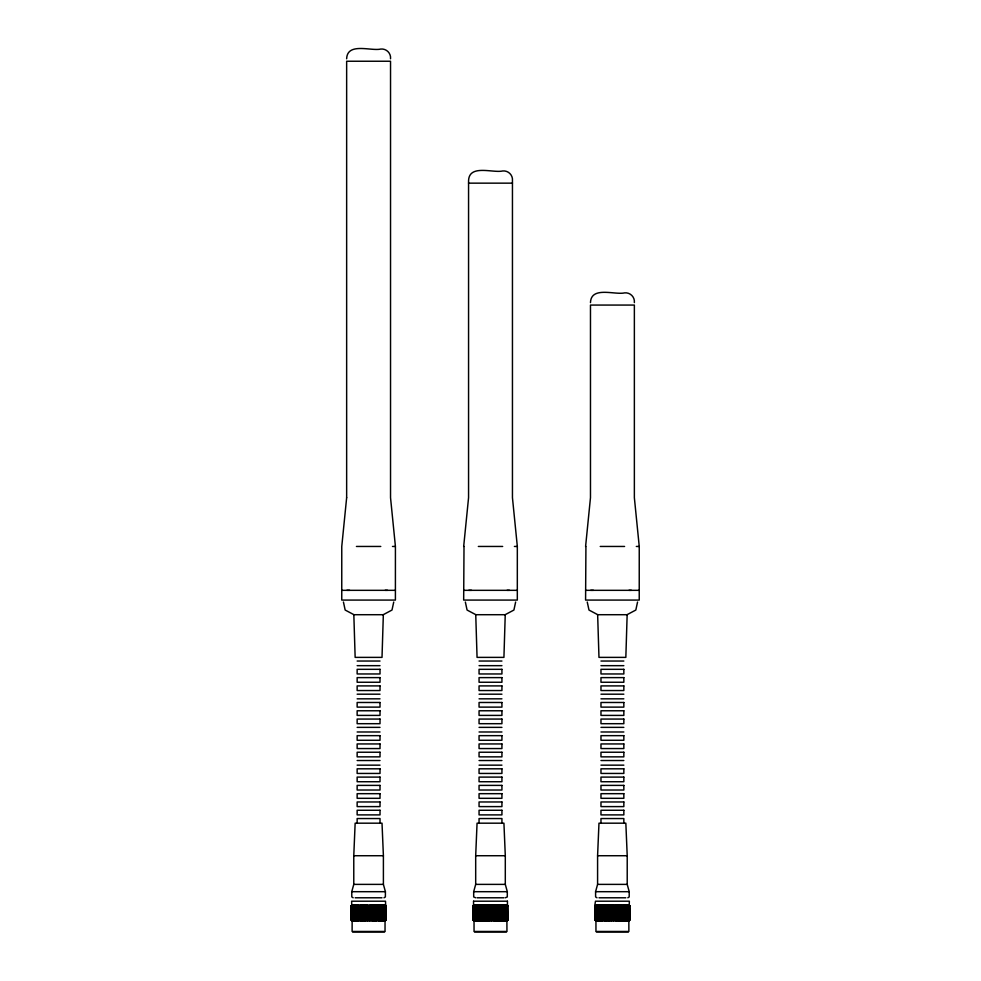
<?xml version="1.0" encoding="UTF-8"?>
<svg xmlns="http://www.w3.org/2000/svg" width="981" height="981" viewBox="0 0 981 981"><rect width="100%" height="100%" fill="white"/><g stroke="black" fill="none" stroke-linecap="round" stroke-linejoin="round"><path stroke-width="1.47" d="M356.115 905.132L357.624 905.5L356.876 905.5L357.072 920.975L357.109 905.132M476.705 905.132L477.183 920.975L476.815 920.374L477.257 919.761L478.973 920.975L478.789 905.5L479.059 919.761L480.543 920.975L480.788 905.855L480.089 905.132M596.62 905.132L596.252 919.761L597.981 920.975L597.441 919.761L599.097 920.975L599.17 919.761L600.887 920.975L600.703 905.5L601.451 905.5L599.943 905.132M360.493 920.374L360.959 920.975L360.309 920.374L360.518 905.132L361.082 919.761L356.876 919.761M481.818 905.132L483.756 905.5L482.86 905.5L482.983 919.761L482.26 920.975L480.788 919.761M352.792 905.132L352.424 919.761L354.153 920.975L353.761 905.5L353.81 919.761L355.269 920.975L354.791 905.132M476.251 920.068L477.183 920.975L475.724 919.761L476.202 905.5L475.527 905.855L477.122 905.132M599.035 905.132L597.441 905.855L597.637 919.761M353.172 897.787L351.787 896.941L351.762 891.692L353.773 884.384L353.773 855.726L355.147 823.182L382.014 823.182L383.399 855.726L383.399 884.384L385.41 891.692L385.374 896.941L383.988 897.787M475.662 897.787L473.7 896.941L473.676 891.692L475.687 884.384L475.687 855.726L477.06 823.182L503.927 823.182L505.301 855.726L505.301 884.384L507.312 891.692L507.287 896.941L505.325 897.787M597 897.787L595.614 896.941L595.577 891.692L597.588 884.384L597.588 855.726L598.974 823.182L625.841 823.182L627.215 855.726L627.215 884.384L629.226 891.692L629.201 896.941L627.815 897.787M361.082 919.761L363.767 919.761L364.822 920.975L366.244 919.761L367.544 920.975L367.176 905.132M487.017 905.132L486.735 920.975L487.802 919.761L489.458 920.975L490.316 919.761L493.185 919.761L494.252 920.975L493.97 905.132M355.208 905.132L353.614 905.855L354.018 905.132M385.006 905.132L385.594 919.761L383.007 920.975L383.142 905.132M475.527 905.855L475.932 905.132M506.282 905.132L506.65 919.761L503.805 920.975L504.283 905.132M628.833 905.132L629.422 919.761L626.834 920.975L626.969 905.132M597.846 905.132L597.576 905.5M376.851 920.374L376.643 905.132L376.091 919.761L380.297 919.761L380.101 920.975L382.063 919.761L381.891 920.975L383.546 919.761M499.17 905.132L497.232 905.5L498.127 905.5L498.005 919.761L498.728 920.975L499.905 919.761L502.198 919.761L502.014 920.975L503.731 919.761L503.805 920.975L504.222 920.374M621.083 905.132L619.146 905.5L620.041 905.5L619.906 919.761L620.63 920.975L621.807 919.761L624.112 919.761L623.916 920.975L625.878 919.761L625.719 920.975L627.374 919.761M346.649 58.799C347.213 41.999 371.235 51.368 380.751 49.05C386.342 48.449 391.137 53.207 390.536 58.799M590.476 302.626C591.04 285.827 615.062 295.195 624.578 292.878C630.17 292.277 634.965 297.022 634.364 302.626M463.682 546.454L468.562 497.686L468.562 180.712C469.126 163.913 493.149 173.281 502.664 170.964C508.256 170.363 513.051 175.121 512.45 180.712L512.45 497.686L517.33 546.454L517.318 600.078L463.67 600.078L464.013 546.454M585.596 546.454L590.476 497.686L590.476 305.066L634.364 305.066L634.364 497.686L639.244 546.454L639.232 600.078L585.583 600.078L585.927 546.454M485.57 905.855L485.337 919.761L482.983 919.761M607.484 905.855L607.251 919.761L600.691 919.761M359.181 919.761L359.218 905.5L358.874 919.761M364.92 920.374L364.822 920.975L365.104 905.132M486.834 920.374L486.735 920.975L485.337 919.761M607.251 919.761L608.649 920.975L609.716 919.761L617.221 919.761L617.282 905.5L617.552 919.761L619.906 919.761M501.965 905.132L503.964 905.855L503.866 905.132M625.878 919.761L626.197 905.132M354.337 920.068L355.269 920.975L355.343 919.761L357.072 920.975L356.434 920.374M382.369 905.132L382.063 919.761M374.742 905.132L374.313 920.975L376.091 919.761M493.602 920.068L495.65 919.761L496.227 920.975L498.005 919.761M381.045 905.132L379.537 905.5L380.285 905.5L380.297 919.761M500.347 905.132L502.198 905.5L502.198 919.761M624.872 905.132L623.364 905.5L624.112 905.5L624.112 919.761M491.677 920.374L491.53 920.975L491.898 905.132M384.589 919.761L384.736 905.855L383.485 905.132L383.007 920.975L383.534 920.068M505.485 920.374L504.921 920.975L505.448 920.068M627.35 920.068L626.834 920.975L627.399 920.374M506.65 919.761L506.037 920.975L507.962 919.761L507.385 905.132L473.565 905.132L472.977 919.761L474.093 920.975L506.932 920.975L508.17 919.761L506.895 920.975L506.956 931.46L474.056 931.46L474.031 920.975L472.817 919.761L472.817 905.855L473.602 905.132M378.727 920.374L378.531 920.975L378.985 905.132M374.509 920.374L374.313 920.975L373.736 919.761L366.759 920.068M496.423 920.374L496.227 920.975L496.656 905.132M474.461 905.132L474.951 920.975L473.48 919.761L474.031 905.5L473.516 905.855L474.706 905.132M369.837 920.374L369.616 920.975L369.984 905.132M375.76 919.761L375.318 905.5L376.226 905.5L374.08 905.132M608.882 920.374L608.649 920.975L608.931 905.132M358.175 905.132L358.972 905.855M480.984 905.855L482.664 905.512M500.69 920.374L500.445 920.975L500.899 905.132M355.343 919.761L354.963 905.193M485.46 905.855L485.681 919.761M606.246 905.132L607.595 905.855L607.595 919.761M502.198 905.855L502.959 905.132M613.726 920.374L613.444 920.975L613.812 905.132M502.198 905.5L501.929 919.761M393.737 602.027L391.995 610.047L383.215 614.707M515.638 602.027L513.909 610.047L505.129 614.707M637.552 602.027L635.823 610.047L627.031 614.707M352.154 905.132L351.676 919.761L352.486 920.975L351.112 919.761L351.652 905.132L385.508 905.132L386.256 905.855L386.256 919.761L384.981 920.975L352.142 920.975L352.118 931.46L385.03 931.46L385.043 920.975L386.256 919.761M618.471 920.374L618.14 920.975L618.57 905.132M626.05 920.374L625.719 920.975L625.78 905.132M351.063 919.761L352.179 920.975L351.639 901.208L385.508 901.208L386.048 919.761L384.675 920.975L385.594 919.761M629.876 919.761L628.502 920.975L629.422 919.761M622.714 920.374L622.359 920.975L622.812 905.132M498.323 905.512L500.69 905.193M620.237 905.512L623.842 905.855L623.842 919.761M596.252 919.761L597.098 920.975L595.492 919.761L595.663 905.5L595.393 919.761L596.313 920.975L594.94 919.761L595.516 905.132L629.336 905.132L630.084 905.855L630.084 919.761L628.809 920.975L629.925 919.761L629.299 905.132M355.257 905.855L356.557 905.193M480.886 905.855L481.082 919.761M386.073 905.855L385.165 905.132L384.675 920.975L385.41 920.068M507.116 920.374L506.588 920.975L506.919 905.132M629.103 920.374L628.502 920.975L629.238 920.068M352.473 905.855L353.65 905.193L353.123 905.512M474.485 905.855L475.564 905.193L476.067 920.975L474.338 919.761M476.876 905.193L477.257 905.855L479.022 905.132M598.618 905.132L599.17 905.855L600.924 905.132M372.743 905.132L370.56 905.5L371.529 905.5L371.272 919.761M494.657 905.132L492.462 905.5L493.443 905.5L493.185 919.761M614.744 919.761L615.357 905.5L615.099 919.761M380.027 919.761L380.027 905.855L378.776 905.193L378.286 919.761M628.404 920.374L627.705 920.975M376.201 920.975L376.385 920.068M498.704 920.374L498.115 920.975L498.642 905.193M620.617 920.374L620.029 920.975L620.556 905.193M386.109 919.761L384.981 920.975L385.545 920.374M507.766 920.068L507.962 905.855L507.116 905.193L507.41 919.761M498.115 920.975L498.299 920.068M620.029 920.975L620.2 920.068M502.542 920.374L502.014 920.975L502.346 920.068M624.456 920.374L623.916 920.975L624.394 905.132M351.112 905.855L351.958 905.193M472.989 905.855L474.068 905.132M594.915 905.855L595.982 905.132M596.301 905.855L597.478 905.193L597.981 920.975L597.478 920.374M376.41 905.512L377.256 905.132M351.689 905.132L350.904 905.855L350.904 919.761L352.179 920.975L351.554 920.374M629.434 920.374L628.809 920.975L629.348 901.208L595.479 901.208L594.731 905.855L594.731 919.761L596.007 920.975L628.846 920.975L628.87 931.46L595.957 931.46L595.945 920.975L594.731 919.761M385.496 919.761L385.594 905.855L384.515 905.193L383.89 920.975L385.043 920.068M506.527 905.132L505.791 920.975L506.956 920.068M598.925 905.855L599.722 920.068M383.89 920.975L384.564 920.374M505.791 920.975L506.478 920.374M374.521 905.193L373.393 905.855L372.057 905.132M497.674 919.761L497.674 905.855L494.105 905.193M619.587 919.761L619.587 905.855L615.884 905.132M352.118 905.5L351.603 905.855L352.559 905.132M595.945 920.068L596.865 920.975L596.374 905.132L595.393 905.855L595.823 905.132L596.313 920.975L595.577 920.068M474.031 905.5L473.418 920.068M609.716 919.761L609.459 905.5L610.427 905.5L608.245 905.132M602.003 905.132L604.897 905.855L604.897 919.761M616.571 905.132L615.099 905.855L613.113 905.132M382.823 920.068L382.185 920.374L381.952 905.132M364.417 905.132L370.916 905.855L370.916 919.761M489.09 905.132L492.83 905.855L492.83 919.761M611.004 905.132L612.23 905.855L613.615 905.193M489.789 905.132L488.158 905.855L486.331 905.132M611.703 905.132L610.072 905.855L610.072 919.761M381.266 920.068L382.063 905.855L380.064 905.132M364.969 905.193L363.436 905.855L362.418 905.132M486.883 905.193L485.337 905.855L484.332 905.132M608.796 905.193L607.251 905.855M359.181 905.855L360.75 905.512M363.08 905.132L361.082 905.855M484.994 905.132L483.314 905.855L483.314 919.761M606.908 905.132L604.774 905.5L605.228 919.761M358.739 905.132L357.145 905.855L357.145 919.761M480.653 905.132L479.059 905.855L478.029 905.132M602.555 905.132L600.961 905.855L600.961 919.761M385.153 590.329L387.544 590.329M507.054 590.329L509.458 590.329M628.968 590.329L631.372 590.329M349.616 590.329L346.882 590.329M471.53 590.329L468.795 590.329M593.444 590.329L590.709 590.329M516.987 590.329L463.67 590.329M638.901 590.329L585.583 590.329M468.562 183.153L512.45 183.153M356.422 546.454L380.775 546.454M392.486 546.454L395.085 546.454M478.336 546.454L502.677 546.454M514.4 546.454L516.999 546.454M600.237 546.454L624.59 546.454M636.313 546.454L638.913 546.454M341.756 590.329L395.417 590.329M357.145 661.035L380.015 661.035M479.059 661.035L501.929 661.035M600.973 661.035L623.842 661.035M357.145 665.67L380.015 665.67M479.059 665.67L501.929 665.67M600.973 665.67L623.842 665.67M357.145 694.192L380.015 694.192M479.059 694.192L501.929 694.192M600.973 694.192L623.842 694.192M357.145 698.828L380.015 698.828M479.059 698.828L501.929 698.828M600.973 698.828L623.842 698.828M357.145 727.362L380.015 727.362M479.059 727.362L501.929 727.362M600.973 727.362L623.842 727.362M357.145 731.985L380.015 731.985M479.059 731.985L501.929 731.985M600.973 731.985L623.842 731.985M357.145 760.52L380.015 760.52M479.059 760.52L501.929 760.52M600.973 760.52L623.842 760.52M357.145 765.155L380.015 765.155M479.059 765.155L501.929 765.155M600.973 765.155L623.842 765.155M353.773 855.726L383.399 855.726M475.687 855.726L505.301 855.726M597.588 855.726L627.215 855.726M353.773 884.384L383.399 884.384M475.687 884.384L505.301 884.384M597.588 884.384L627.215 884.384M351.762 891.692L385.41 891.692M473.676 891.692L507.312 891.692M595.577 891.692L629.226 891.692M355.171 897.787L381.989 897.787M477.085 897.787L503.903 897.787M598.999 897.787L625.817 897.787M473.565 901.208L507.422 901.208M505.056 905.132L505.46 905.855L504.111 905.193M506.503 905.855L505.423 905.193L505.423 920.374M507.41 905.855L506.429 905.193M623.879 905.132L625.878 905.855L625.645 919.761M626.025 905.193L627.374 905.855L626.7 905.5L627.178 919.761M627.865 905.512L627.313 905.132L628.563 905.855L628.416 919.761M351.566 919.761L353.283 920.975L352.424 919.761M475.724 919.761L476.067 920.975L475.527 920.374M351.885 920.374L352.486 920.975L351.75 920.068M352.118 920.068L352.645 905.193M474.559 905.193L475.196 920.975L474.031 920.068M478.446 920.374L478.973 920.975L478.47 905.193M480.347 920.374L479.623 920.068M489.384 920.374L488.673 920.068M598.802 920.374L598.165 920.068M600.409 920.374L600.887 920.975L600.384 905.193M352.62 931.95L384.54 931.95M474.534 931.95L506.454 931.95M596.448 931.95L628.367 931.95M603.732 905.132L604.578 905.512M384.368 905.132L384.687 905.855M597.772 614.707L588.992 610.047L587.251 602.027M475.859 614.707L467.079 610.047L465.35 602.027M353.957 614.707L345.165 610.047L343.436 602.027M376.729 905.193L378.286 905.855L377.992 919.761M601.537 920.068L602.457 920.975L602.211 905.193M605.792 920.068L606.675 920.975L606.466 905.193M361.964 920.068L362.847 920.975L362.639 905.193M382.198 905.193L383.546 905.855L382.872 905.5M610.587 920.068L611.371 920.975L611.188 905.193M505.264 919.761L504.786 905.5L505.46 905.855M357.709 920.068L358.629 920.975L358.384 905.193M628.343 920.374L628.87 905.5M483.878 920.068L484.761 920.975L484.626 920.374M615.516 920.068L616.129 920.374M371.701 920.068L372.314 920.374M487.802 919.761L487.545 905.5L488.526 905.5L488.158 919.761M365.888 919.761L365.631 905.5L366.244 919.761M629.029 905.193L629.912 905.855M596.423 920.374L597.098 920.975M474.51 920.374L475.196 920.975M352.584 920.374L353.283 920.975M507.422 905.132L508.17 905.855M503.964 905.855L503.731 919.761M595.381 920.374L596.007 920.975L595.136 920.068M473.823 920.374L474.399 920.975L473.48 919.761M628.514 905.855L628.343 905.193M604.321 920.374L604.787 920.975L604.259 905.193M482.284 920.374L482.873 920.975L482.345 905.193M360.947 905.5L361.842 905.5L361.4 919.761M500.2 919.761L499.856 905.5L499.905 919.761M604.787 920.975L604.137 920.374M502.48 905.132L502.517 920.374M380.567 905.132L380.101 920.975L380.432 920.068M622.015 905.855L621.807 919.761M598.717 920.374L599.097 920.975L598.79 905.193M480.236 920.374L480.543 920.975L480.298 905.193M495.528 905.855L495.307 919.761M484.491 920.374L484.761 920.975L484.553 905.193M621.917 905.855L622.113 919.761M489.237 920.374L489.458 920.975L489.286 905.193M616.007 920.374L616.166 920.975L616.019 905.193M372.179 920.374L372.339 920.975L372.191 905.193M495.417 905.855L495.65 919.761M623.842 823.182L623.842 818.546L600.973 818.546L600.973 823.182M612.585 905.855L612.585 919.761M612.23 905.855L612.23 919.761M602.996 919.761L603.045 905.5L602.702 919.761M507.435 901.208L507.435 905.132M501.929 823.182L501.929 818.546L479.059 818.546L479.059 823.182M490.672 905.855L490.672 919.761M490.316 905.855L490.316 919.761M477.257 919.761L477.416 905.5L477.024 919.761M473.553 901.208L473.553 905.132M380.015 823.182L380.015 818.546L357.145 818.546L357.145 823.182M373.736 919.761L373.454 905.5L373.393 919.761M368.758 905.855L368.758 919.761M368.402 905.855L368.402 919.761M363.767 919.761L363.706 905.5L363.436 919.761M383.338 614.707L382.014 657.38L355.147 657.38L353.834 614.707L383.338 614.707M505.24 614.707L503.927 657.38L477.06 657.38L475.748 614.707L505.24 614.707M627.153 614.707L625.841 657.38L598.974 657.38L597.65 614.707L627.153 614.707M346.649 497.686L341.768 546.454L341.756 600.078L395.404 600.078L395.417 546.454L390.536 497.686L390.536 61.239L346.649 61.239L346.649 497.686M507.52 920.374L506.895 920.975L507.52 920.374M380.015 669.324L357.145 669.324L357.145 673.959L380.015 673.959L380.015 669.324M501.929 669.324L479.059 669.324L479.059 673.959L501.929 673.959L501.929 669.324M623.842 669.324L600.973 669.324L600.973 673.959L623.842 673.959L623.842 669.324M380.015 677.613L357.145 677.613L357.145 682.249L380.015 682.249L380.015 677.613M501.929 677.613L479.059 677.613L479.059 682.249L501.929 682.249L501.929 677.613M623.842 677.613L600.973 677.613L600.973 682.249L623.842 682.249L623.842 677.613M380.015 685.903L357.145 685.903L357.145 690.538L380.015 690.538L380.015 685.903M501.929 685.903L479.059 685.903L479.059 690.538L501.929 690.538L501.929 685.903M623.842 685.903L600.973 685.903L600.973 690.538L623.842 690.538L623.842 685.903M380.015 702.482L357.145 702.482L357.145 707.117L380.015 707.117L380.015 702.482M501.929 702.482L479.059 702.482L479.059 707.117L501.929 707.117L501.929 702.482M623.842 702.482L600.973 702.482L600.973 707.117L623.842 707.117L623.842 702.482M380.015 710.771L357.145 710.771L357.145 715.407L380.015 715.407L380.015 710.771M501.929 710.771L479.059 710.771L479.059 715.407L501.929 715.407L501.929 710.771M623.842 710.771L600.973 710.771L600.973 715.407L623.842 715.407L623.842 710.771M380.015 719.061L357.145 719.061L357.145 723.696L380.015 723.696L380.015 719.061M501.929 719.061L479.059 719.061L479.059 723.696L501.929 723.696L501.929 719.061M623.842 719.061L600.973 719.061L600.973 723.696L623.842 723.696L623.842 719.061M380.015 735.652L357.145 735.652L357.145 740.275L380.015 740.275L380.015 735.652M501.929 735.652L479.059 735.652L479.059 740.275L501.929 740.275L501.929 735.652M623.842 735.652L600.973 735.652L600.973 740.275L623.842 740.275L623.842 735.652M380.015 743.941L357.145 743.941L357.145 748.564L380.015 748.564L380.015 743.941M501.929 743.941L479.059 743.941L479.059 748.564L501.929 748.564L501.929 743.941M623.842 743.941L600.973 743.941L600.973 748.564L623.842 748.564L623.842 743.941M380.015 752.231L357.145 752.231L357.145 756.854L380.015 756.854L380.015 752.231M501.929 752.231L479.059 752.231L479.059 756.854L501.929 756.854L501.929 752.231M623.842 752.231L600.973 752.231L600.973 756.854L623.842 756.854L623.842 752.231M380.015 768.81L357.145 768.81L357.145 773.445L380.015 773.445L380.015 768.81M501.929 768.81L479.059 768.81L479.059 773.445L501.929 773.445L501.929 768.81M623.842 768.81L600.973 768.81L600.973 773.445L623.842 773.445L623.842 768.81M380.015 777.099L357.145 777.099L357.145 781.734L380.015 781.734L380.015 777.099M501.929 777.099L479.059 777.099L479.059 781.734L501.929 781.734L501.929 777.099M623.842 777.099L600.973 777.099L600.973 781.734L623.842 781.734L623.842 777.099M380.015 785.389L357.145 785.389L357.145 790.024L380.015 790.024L380.015 785.389M501.929 785.389L479.059 785.389L479.059 790.024L501.929 790.024L501.929 785.389M623.842 785.389L600.973 785.389L600.973 790.024L623.842 790.024L623.842 785.389M380.015 793.678L357.145 793.678L357.145 798.313L380.015 798.313L380.015 793.678M501.929 793.678L479.059 793.678L479.059 798.313L501.929 798.313L501.929 793.678M623.842 793.678L600.973 793.678L600.973 798.313L623.842 798.313L623.842 793.678M380.015 801.968L357.145 801.968L357.145 806.603L380.015 806.603L380.015 801.968M501.929 801.968L479.059 801.968L479.059 806.603L501.929 806.603L501.929 801.968M623.842 801.968L600.973 801.968L600.973 806.603L623.842 806.603L623.842 801.968M380.015 810.257L357.145 810.257L357.145 814.892L380.015 814.892L380.015 810.257M501.929 810.257L479.059 810.257L479.059 814.892L501.929 814.892L501.929 810.257M623.842 810.257L600.973 810.257L600.973 814.892L623.842 814.892L623.842 810.257M473.529 920.374L474.093 920.975L473.467 920.374"/></g></svg>
